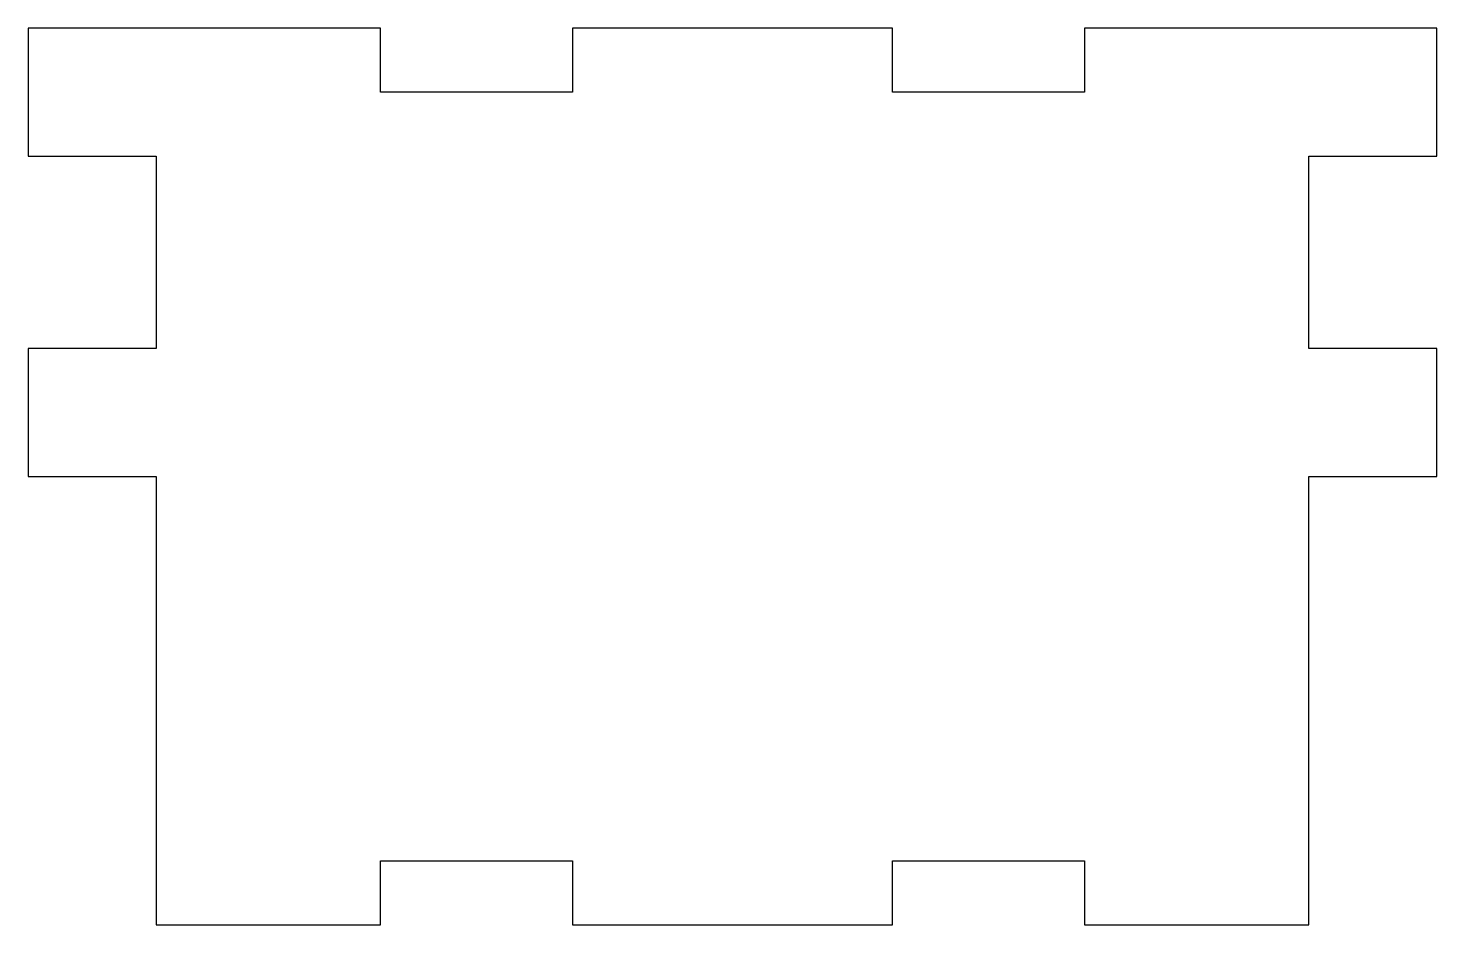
# Model space of a CAD drawing. Header units: millimetres. Extents: x -55 to 55, y -35 to 35.
import ezdxf

# ---------------------------------------------------------------- set-up
doc = ezdxf.new("R2010")
doc.units = ezdxf.units.MM

msp = doc.modelspace()

# ---------------------------------------------------------------- linework, layer by layer
at = {"color": 7, "linetype": 'Continuous', "lineweight": 25}
for p, q in [((-55, 35), (-55, 25)), ((-27.5, 35), (-55, 35)), ((-27.5, 30), (-27.5, 35)), ((-12.5, 35), (-12.5, 30)), ((12.5, 35), (-12.5, 35)), ((12.5, 30), (12.5, 35)), ((27.5, 35), (27.5, 30)), ((55, 35), (27.5, 35)), ((55, 25), (55, 35)), ((-12.5, 30), (-27.5, 30)), ((27.5, 30), (12.5, 30)), ((-55, 25), (-45, 25)), ((-45, 25), (-45, 10)), ((45, 25), (55, 25)), ((45, 10), (45, 25)), ((-55, 10), (-55, 0)), ((-45, 10), (-55, 10)), ((55, 10), (45, 10)), ((55, 0), (55, 10)), ((-55, 0), (-45, 0)), ((-45, 0), (-45, -35)), ((45, 0), (55, 0)), ((45, -35), (45, 0)), ((-27.5, -30), (-12.5, -30)), ((-27.5, -35), (-27.5, -30)), ((-12.5, -30), (-12.5, -35)), ((12.5, -30), (27.5, -30)), ((12.5, -35), (12.5, -30)), ((27.5, -30), (27.5, -35)), ((-45, -35), (-27.5, -35)), ((-12.5, -35), (12.5, -35)), ((27.5, -35), (45, -35))]:
    msp.add_line(p, q, dxfattribs=at)

doc.saveas('drawing.dxf')
